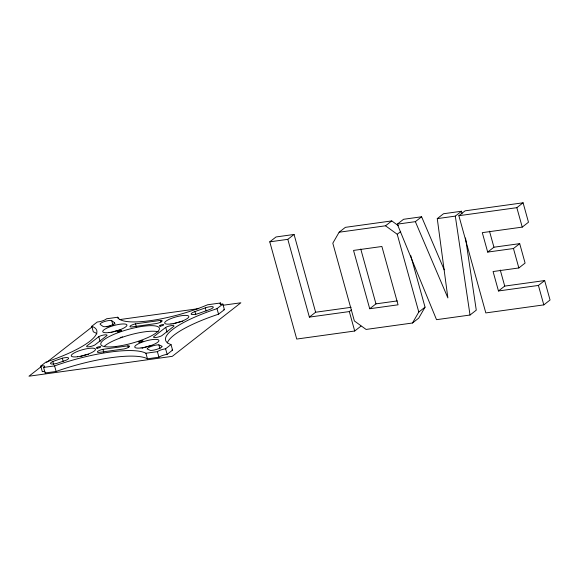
<?xml version="1.0" encoding="UTF-8"?>
<svg xmlns="http://www.w3.org/2000/svg" width="579" height="579" viewBox="0 0 579 579"><rect width="100%" height="100%" fill="white"/><g stroke="black" fill="none" stroke-linecap="round" stroke-linejoin="round"><path stroke-width="0.87" d="M398.345 225.68L391.759 220.917L345.373 227.344L339.128 232.222L332.809 243.194L354.377 320.961L366.087 329.437L412.472 323.01L418.718 318.132L425.044 307.159L410.663 255.31M412.472 323.01L418.791 312.038L397.223 234.263L385.513 225.796L339.128 232.222M44.844 371.371A5.32 1.252 -15.5 0 0 42.303 371.66L40.769 366.102L45.842 362.143A73.562 17.298 -15.5 0 0 91.772 326.281L97.214 322.025A6.101 1.433 -15.5 0 0 106.522 318.783L117.812 317.22A60.173 14.149 -15.5 0 0 207.615 304.771L220.512 302.983A5.073 1.194 -15.5 0 0 222.857 304.076L224.399 309.635L218.544 314.202A72.462 17.037 -15.5 0 0 167.295 342.971M41.681 366.268L28.95 376.205L172.296 356.338L240.878 302.781L222.958 305.263M46.624 362.403L92.589 326.513M98.792 336.645L86.698 346.09A4.849 1.144 -15.5 0 0 89.238 346.734A4.849 1.144 -15.5 0 0 94.876 344.961L106.97 335.516A4.885 1.151 -15.5 0 0 104.394 334.901A4.885 1.151 -15.5 0 0 98.792 336.645L100.109 341.407M360.956 326.136L354.71 331.014L296.73 339.055L269.771 241.841L276.024 236.963L294.06 234.459L315.627 312.233L309.381 317.111L287.814 239.337L294.06 234.459M165.724 327.367L153.63 336.812A4.849 1.144 -15.5 0 0 156.171 337.456A4.849 1.144 -15.5 0 0 161.809 335.682L173.903 326.238A4.885 1.151 -15.5 0 0 171.326 325.622A4.885 1.151 -15.5 0 0 165.724 327.367L167.042 332.129M40.769 366.102A5.32 1.252 -15.5 0 1 43.599 367.426L54.585 365.906A72.136 16.965 -15.5 0 1 145.908 353.248L157.394 351.656A6.412 1.505 -15.5 0 1 165.594 348.797L171.022 344.563A72.462 17.037 -15.5 0 1 217.009 308.65L222.857 304.076M43.599 367.426L45.14 372.985L56.127 371.457A72.136 16.965 -15.5 0 1 147.45 358.799L158.935 357.207A6.412 1.505 -15.5 0 1 167.136 354.355L172.556 350.114L171.022 344.563M385.513 225.796L391.759 220.917M465.53 237.976L476.271 310.156L470.025 315.034L436.523 319.673L397.324 224.16L403.57 219.282L421.606 216.778L444.231 269.828M397.223 234.263L400.697 231.557M397.324 224.16L415.36 221.656L421.606 216.778M415.36 221.656L447.878 297.91L437.268 218.623L443.514 213.745L461.55 211.241L461.948 213.919M437.268 218.623L455.304 216.119L461.55 211.241M458.865 215.706L465.111 210.828L523.09 202.795L528.482 222.235L522.236 227.113L482.293 232.649L487.684 252.089L513.457 248.521L519.703 243.643L525.095 263.083L518.849 267.961L493.076 271.537L498.468 290.976L538.412 285.44L544.658 280.562L550.05 300.009L543.804 304.887L485.824 312.921L458.865 215.706L516.844 207.673L523.09 202.795M309.381 317.111L349.318 311.574L351.402 309.946M369.713 308.745L398.062 304.815L381.887 246.488L353.537 250.417L369.713 308.745L375.966 303.866L397.223 300.921M487.684 252.089L493.938 247.211L519.703 243.643M418.755 312.095L425.044 307.159M498.468 290.976L504.722 286.098L544.658 280.562M194.935 311.582L205.292 307.898A6.145 1.448 -15.5 0 1 212.934 306.769A6.145 1.448 -15.5 0 1 209.482 309.599L199.125 313.29A6.145 1.448 -15.5 0 1 191.475 314.411A6.145 1.448 -15.5 0 1 194.935 311.582L195.811 314.759M52.819 361.477L62.293 358.213A6.912 1.628 -15.5 0 1 68.286 357.8A6.912 1.628 -15.5 0 1 66.209 360.174L56.8 363.409A6.962 1.636 -15.5 0 1 50.851 363.815A6.962 1.636 -15.5 0 1 52.819 361.477L53.702 364.654M269.771 241.841L287.814 239.337M119.933 319.543L198.771 308.621M135.544 323.856L160.484 320.404A4.849 1.144 -15.5 0 1 161.7 321.511A4.849 1.144 -15.5 0 1 156.518 323.502L131.578 326.961A4.885 1.151 -15.5 0 1 130.441 325.839A4.885 1.151 -15.5 0 1 135.544 323.856L136.42 327.034M315.627 312.233L351.127 307.311M102.946 349.318L127.887 345.858A4.849 1.144 -15.5 0 1 129.095 346.966A4.849 1.144 -15.5 0 1 123.92 348.956L98.973 352.416A4.885 1.151 -15.5 0 1 97.844 351.301A4.885 1.151 -15.5 0 1 102.946 349.318L103.822 352.488M158.863 344.845L162.171 346.336A6.962 1.636 -15.5 0 1 157.741 349.021A6.962 1.636 -15.5 0 1 150.468 350.454L147.131 348.956A6.912 1.628 -15.5 0 1 151.575 346.264A6.912 1.628 -15.5 0 1 158.863 344.845L159.963 348.819M114.541 322.691A6.145 1.448 -15.5 0 1 110.3 325.622A6.145 1.448 -15.5 0 1 103.055 326.44L100.254 324.472A6.145 1.448 -15.5 0 1 104.495 321.54A6.145 1.448 -15.5 0 1 111.74 320.723L114.541 322.691L114.982 324.276M516.844 207.673L522.236 227.113M538.412 285.44L543.804 304.887M513.457 248.521L518.849 267.961M489.479 231.151L493.938 247.211M500.263 270.038L504.722 286.098M360.753 249.021L375.966 303.866M349.318 311.574L354.71 331.014M220.512 302.983L220.954 304.568M217.009 308.65L218.544 314.202M205.292 307.898L206.167 311.068M160.484 320.404L160.926 321.989M165.594 348.797L167.136 354.355M157.394 351.656L158.935 357.207M145.908 353.248L147.45 358.799M127.887 345.858L128.328 347.443M117.812 317.22L118.254 318.805M111.74 320.723L113.057 325.485M91.772 326.281L93.306 331.832A73.562 17.298 -15.5 0 1 96.932 333.895M62.293 358.213L63.176 361.39M54.585 365.906L56.127 371.457M455.304 216.119L470.025 315.034M104.495 346.133A30.383 7.143 -15.5 0 1 130.919 334.648A30.383 7.143 -15.5 0 1 158.212 331.789M111.161 332.498A12.543 2.953 -15.5 0 1 112.08 332.165M113.035 331.832A12.543 2.953 -15.5 0 1 119.947 330.052M173.07 323.922A12.543 2.953 -15.5 0 1 182.798 321.309M142.275 348.254A12.543 2.953 -15.5 0 1 143.158 347.907M144.077 347.566A12.543 2.953 -15.5 0 1 151.944 345.453M80.611 356.36A12.543 2.953 -15.5 0 1 88.471 354.254M122.357 336.754A2.265 0.536 -15.5 0 1 121.865 336.956M120.743 337.289A2.265 0.536 -15.5 0 1 120.193 337.398M106.753 326.874A6.145 1.448 -15.5 0 1 107.976 326.542M109.185 326.288A6.145 1.448 -15.5 0 1 110.321 326.107M45.712 372.601A5.32 1.252 -15.5 0 1 45.14 372.985M172.556 350.114A72.462 17.037 -15.5 0 1 171.963 349.904M224.399 309.635A5.073 1.194 -15.5 0 1 223.747 309.714M109.098 332.534A12.543 2.953 -15.5 0 0 126.939 325.094A12.543 2.953 -15.5 0 0 108.447 327.41A12.543 2.953 -15.5 0 0 109.098 332.534M171.008 323.951A12.543 2.953 -15.5 0 0 188.841 316.51A12.543 2.953 -15.5 0 0 170.356 318.834A12.543 2.953 -15.5 0 0 171.008 323.951M141.095 347.936A12.543 2.953 -15.5 0 0 158.928 340.495A12.543 2.953 -15.5 0 0 140.444 342.819A12.543 2.953 -15.5 0 0 141.095 347.936M77.629 356.736A12.543 2.953 -15.5 0 0 95.463 349.296A12.543 2.953 -15.5 0 0 76.978 351.612A12.543 2.953 -15.5 0 0 77.629 356.736M116.068 346.459A30.383 7.143 -15.5 0 0 159.435 328.467A30.383 7.143 -15.5 0 0 114.816 333.974A30.383 7.143 -15.5 0 0 116.068 346.459M118.152 331.905A2.265 0.536 -15.5 0 0 121.641 330.616A2.265 0.536 -15.5 0 0 118.594 330.841A2.265 0.536 -15.5 0 0 118.152 331.905M160.245 326.136A2.265 0.536 -15.5 0 0 163.734 324.848A2.265 0.536 -15.5 0 0 160.687 325.072A2.265 0.536 -15.5 0 0 160.245 326.136M139.517 342.327A2.265 0.536 -15.5 0 0 142.999 341.038A2.265 0.536 -15.5 0 0 139.959 341.263A2.265 0.536 -15.5 0 0 139.517 342.327M97.243 348.182A2.265 0.536 -15.5 0 0 100.732 346.901A2.265 0.536 -15.5 0 0 97.685 347.118A2.265 0.536 -15.5 0 0 97.243 348.182"/></g></svg>
